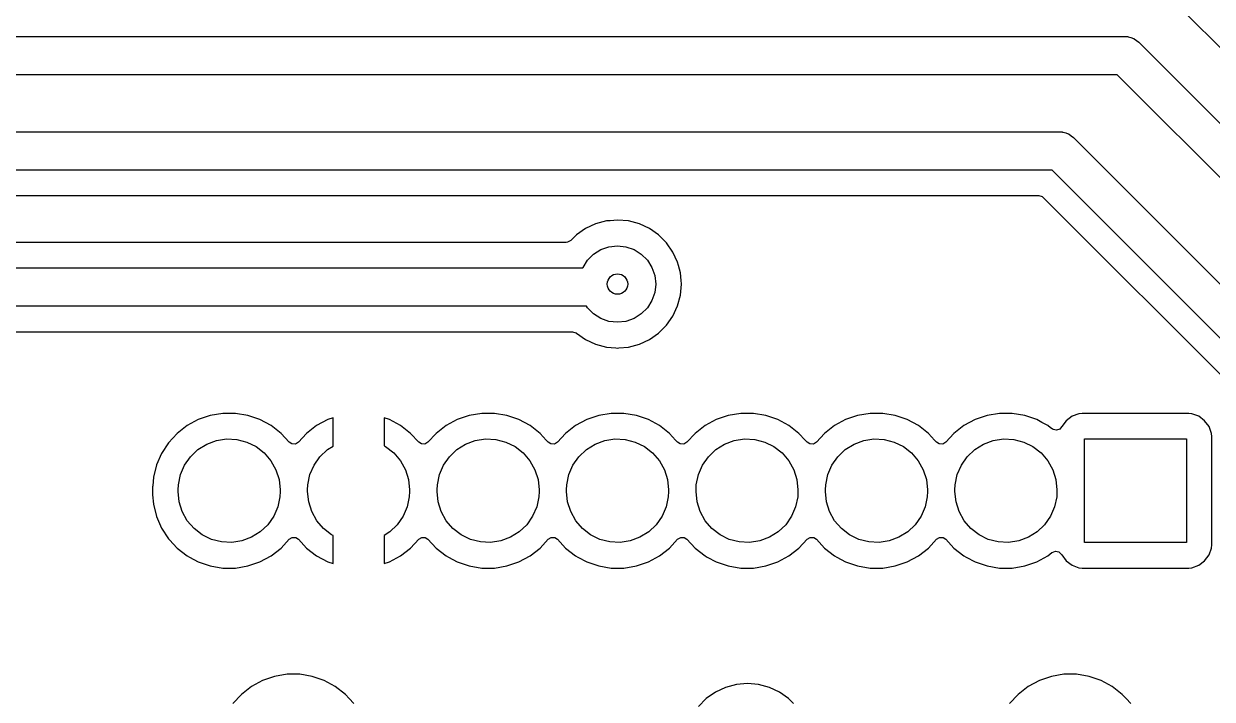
# Model space of a CAD drawing. Extents: x 4.71 to 7.86, y -5.32 to -1.9.
# Drawn here: x 5.78 to 6.698, y -3.177 to -2.656 of the extents above; entities that cross this region are included whole.
import ezdxf

# ---------------------------------------------------------------- set-up
doc = ezdxf.new("R2010")
doc.units = 0
doc.header["$MEASUREMENT"] = 0
doc.layers.add('BLACK', color=7, linetype='CONTINUOUS')

msp = doc.modelspace()

# ---------------------------------------------------------------- linework, layer by layer
at = {"layer": 'BLACK', "linetype": 'CONTINUOUS'}
for p, q in [((6.97922, -2.9496), (6.59721, -2.56759)), ((5.08611, -2.66573), (6.63059, -2.66573)), ((6.63059, -2.66573), (6.63211, -2.66586)), ((6.63211, -2.66586), (6.63242, -2.66584)), ((6.63242, -2.66584), (6.6326, -2.6659)), ((6.6326, -2.6659), (6.63302, -2.66593)), ((6.63302, -2.66593), (6.63504, -2.66662)), ((6.63504, -2.66662), (6.63708, -2.66723)), ((6.63708, -2.66723), (6.63733, -2.66741)), ((6.63733, -2.66741), (6.63762, -2.66751)), ((6.63762, -2.66751), (6.6393, -2.66882)), ((6.6393, -2.66882), (6.64103, -2.67005)), ((6.64103, -2.67005), (6.93485, -2.96387)), ((6.62448, -2.69526), (5.09222, -2.69526)), ((6.90965, -2.98042), (6.62448, -2.69526)), ((5.37626, -2.73935), (6.5802, -2.73935)), ((6.5802, -2.73935), (6.58172, -2.73948)), ((6.58172, -2.73948), (6.58203, -2.73947)), ((6.58203, -2.73947), (6.5822, -2.73952)), ((6.5822, -2.73952), (6.58263, -2.73955)), ((6.58263, -2.73955), (6.58464, -2.74024)), ((6.58464, -2.74024), (6.58668, -2.74085)), ((6.58668, -2.74085), (6.58693, -2.74103)), ((6.58693, -2.74103), (6.58723, -2.74113)), ((6.58723, -2.74113), (6.58891, -2.74244)), ((6.58891, -2.74244), (6.59064, -2.74368)), ((6.59064, -2.74368), (6.86556, -3.01859)), ((6.57408, -2.76888), (5.38238, -2.76888)), ((6.84035, -3.03515), (6.57408, -2.76888)), ((5.39256, -2.78858), (6.5639, -2.78858)), ((6.5639, -2.78858), (6.56654, -2.78936)), ((6.56654, -2.78936), (6.56735, -2.79001)), ((6.56735, -2.79001), (6.81922, -3.04188)), ((6.22989, -2.8082), (6.22156, -2.81043)), ((6.23275, -2.80795), (6.22989, -2.8082)), ((6.22989, -2.8082), (6.22989, -2.8082)), ((6.23847, -2.80745), (6.23275, -2.80795)), ((6.24705, -2.8082), (6.23847, -2.80745)), ((6.23847, -2.80745), (6.23847, -2.80745)), ((6.25537, -2.81043), (6.24705, -2.8082)), ((6.21376, -2.81407), (6.2067, -2.81901)), ((6.22156, -2.81043), (6.21376, -2.81407)), ((6.21376, -2.81407), (6.21376, -2.81407)), ((6.22156, -2.81043), (6.22156, -2.81043)), ((6.25927, -2.81225), (6.25537, -2.81043)), ((6.25537, -2.81043), (6.25537, -2.81043)), ((6.25537, -2.81043), (6.25537, -2.81043)), ((6.26318, -2.81407), (6.25927, -2.81225)), ((6.27023, -2.81901), (6.26318, -2.81407)), ((6.26318, -2.81407), (6.26318, -2.81407)), ((6.26318, -2.81407), (6.26318, -2.81407)), ((6.19893, -2.82477), (5.71595, -2.82477)), ((6.19996, -2.82465), (6.19893, -2.82477)), ((6.20238, -2.82334), (6.19996, -2.82465)), ((6.20493, -2.82078), (6.20238, -2.82334)), ((6.2067, -2.81901), (6.20493, -2.82078)), ((6.27331, -2.82209), (6.27023, -2.81901)), ((6.27633, -2.8251), (6.27331, -2.82209)), ((6.28127, -2.83216), (6.27633, -2.8251)), ((6.21538, -2.83846), (6.22006, -2.83379)), ((6.22006, -2.83379), (6.22566, -2.83027)), ((6.22566, -2.83027), (6.2319, -2.82808)), ((6.2319, -2.82808), (6.23847, -2.82734)), ((6.23847, -2.82734), (6.24504, -2.82808)), ((6.24504, -2.82808), (6.25128, -2.83027)), ((6.25128, -2.83027), (6.25688, -2.83379)), ((6.25688, -2.83379), (6.26155, -2.83846)), ((6.28491, -2.83997), (6.28127, -2.83216)), ((6.28127, -2.83216), (6.28127, -2.83216)), ((6.28127, -2.83216), (6.28127, -2.83216)), ((5.71445, -2.84447), (6.21172, -2.84447)), ((6.21172, -2.84447), (6.21186, -2.84406)), ((6.21186, -2.84406), (6.21538, -2.83846)), ((6.26155, -2.83846), (6.26507, -2.84406)), ((6.26507, -2.84406), (6.26725, -2.8503)), ((6.28559, -2.84251), (6.28491, -2.83997)), ((6.28491, -2.83997), (6.28491, -2.83997)), ((6.28491, -2.83997), (6.28491, -2.83997)), ((6.28714, -2.84829), (6.28559, -2.84251)), ((6.26725, -2.8503), (6.26799, -2.85687)), ((6.28765, -2.85416), (6.28714, -2.84829)), ((6.28787, -2.85665), (6.28765, -2.85416)), ((6.26725, -2.86344), (6.26507, -2.86968)), ((6.26799, -2.85687), (6.26725, -2.86344)), ((6.28714, -2.86545), (6.28789, -2.85687)), ((6.28789, -2.85687), (6.28787, -2.85665)), ((6.26507, -2.86968), (6.26155, -2.87528)), ((6.28491, -2.87377), (6.28714, -2.86545)), ((6.21457, -2.874), (5.72057, -2.874)), ((6.21538, -2.87528), (6.21457, -2.874)), ((6.22006, -2.87996), (6.21538, -2.87528)), ((6.22566, -2.88347), (6.22006, -2.87996)), ((6.25688, -2.87996), (6.25128, -2.88347)), ((6.26155, -2.87528), (6.25688, -2.87996)), ((6.27633, -2.88864), (6.28127, -2.88158)), ((6.28127, -2.88158), (6.28491, -2.87377)), ((6.2319, -2.88566), (6.22566, -2.88347)), ((6.23847, -2.8864), (6.2319, -2.88566)), ((6.24504, -2.88566), (6.23847, -2.8864)), ((6.25128, -2.88347), (6.24504, -2.88566)), ((6.27023, -2.89473), (6.27633, -2.88864)), ((5.73075, -2.8937), (6.2037, -2.8937)), ((6.2037, -2.8937), (6.20634, -2.89448)), ((6.20634, -2.89448), (6.20652, -2.89461)), ((6.20652, -2.89461), (6.20653, -2.89461)), ((6.20653, -2.89461), (6.2067, -2.89473)), ((6.2067, -2.89473), (6.2067, -2.89473)), ((6.2067, -2.89473), (6.21376, -2.89967)), ((6.21376, -2.89967), (6.22156, -2.90331)), ((6.25537, -2.90331), (6.26318, -2.89967)), ((6.26318, -2.89967), (6.27023, -2.89473)), ((6.22156, -2.90331), (6.22989, -2.90554)), ((6.22989, -2.90554), (6.23709, -2.90617)), ((6.23709, -2.90617), (6.23847, -2.90629)), ((6.23847, -2.90629), (6.23958, -2.90619)), ((6.23847, -2.90629), (6.23847, -2.90629)), ((6.23847, -2.90629), (6.23847, -2.90629)), ((6.23958, -2.90619), (6.24705, -2.90554)), ((6.24705, -2.90554), (6.25537, -2.90331)), ((5.9147, -2.9615), (5.90609, -2.96616)), ((5.92396, -2.95832), (5.9147, -2.9615)), ((5.9147, -2.9615), (5.9147, -2.9615)), ((5.93362, -2.95671), (5.92396, -2.95832)), ((5.94341, -2.95671), (5.93362, -2.95671)), ((5.95306, -2.95832), (5.94341, -2.95671)), ((5.96232, -2.9615), (5.95306, -2.95832)), ((5.97093, -2.96616), (5.96232, -2.9615)), ((5.96232, -2.9615), (5.96232, -2.9615)), ((6.01471, -2.96152), (6.0061, -2.96617)), ((6.01883, -2.9601), (6.01471, -2.96152)), ((6.01471, -2.96152), (6.01471, -2.96152)), ((6.01883, -2.9819), (6.01883, -2.9601)), ((6.06232, -2.96152), (6.0582, -2.9601)), ((6.0582, -2.9601), (6.0582, -2.98181)), ((6.07092, -2.96617), (6.06232, -2.96152)), ((6.06232, -2.96152), (6.06232, -2.96152)), ((6.1147, -2.9615), (6.10609, -2.96616)), ((6.12396, -2.95832), (6.1147, -2.9615)), ((6.1147, -2.9615), (6.1147, -2.9615)), ((6.13362, -2.95671), (6.12396, -2.95832)), ((6.14341, -2.95671), (6.13362, -2.95671)), ((6.15306, -2.95832), (6.14341, -2.95671)), ((6.16232, -2.9615), (6.15306, -2.95832)), ((6.17093, -2.96616), (6.16232, -2.9615)), ((6.16232, -2.9615), (6.16232, -2.9615)), ((6.2147, -2.9615), (6.20609, -2.96616)), ((6.22396, -2.95832), (6.2147, -2.9615)), ((6.2147, -2.9615), (6.2147, -2.9615)), ((6.23362, -2.95671), (6.22396, -2.95832)), ((6.24341, -2.95671), (6.23362, -2.95671)), ((6.25306, -2.95832), (6.24341, -2.95671)), ((6.26232, -2.9615), (6.25306, -2.95832)), ((6.27093, -2.96616), (6.26232, -2.9615)), ((6.26232, -2.9615), (6.26232, -2.9615)), ((6.3147, -2.9615), (6.30609, -2.96616)), ((6.32396, -2.95832), (6.3147, -2.9615)), ((6.3147, -2.9615), (6.3147, -2.9615)), ((6.33362, -2.95671), (6.32396, -2.95832)), ((6.34341, -2.95671), (6.33362, -2.95671)), ((6.35306, -2.95832), (6.34341, -2.95671)), ((6.36232, -2.9615), (6.35306, -2.95832)), ((6.37093, -2.96616), (6.36232, -2.9615)), ((6.36232, -2.9615), (6.36232, -2.9615)), ((6.4147, -2.9615), (6.40609, -2.96616)), ((6.42396, -2.95832), (6.4147, -2.9615)), ((6.4147, -2.9615), (6.4147, -2.9615)), ((6.43362, -2.95671), (6.42396, -2.95832)), ((6.44341, -2.95671), (6.43362, -2.95671)), ((6.45306, -2.95832), (6.44341, -2.95671)), ((6.46232, -2.9615), (6.45306, -2.95832)), ((6.47093, -2.96616), (6.46232, -2.9615)), ((6.46232, -2.9615), (6.46232, -2.9615)), ((6.5147, -2.9615), (6.50609, -2.96616)), ((6.52396, -2.95832), (6.5147, -2.9615)), ((6.5147, -2.9615), (6.5147, -2.9615)), ((6.53362, -2.95671), (6.52396, -2.95832)), ((6.54341, -2.95671), (6.53362, -2.95671)), ((6.55306, -2.95832), (6.54341, -2.95671)), ((6.56232, -2.9615), (6.55306, -2.95832)), ((6.56632, -2.96366), (6.56232, -2.9615)), ((6.56232, -2.9615), (6.56232, -2.9615)), ((6.57093, -2.96616), (6.56632, -2.96366)), ((6.58507, -2.96234), (6.58167, -2.96687)), ((6.5896, -2.95894), (6.58507, -2.96234)), ((6.58507, -2.96234), (6.58507, -2.96234)), ((6.59491, -2.95696), (6.5896, -2.95894)), ((6.5896, -2.95894), (6.5896, -2.95894)), ((6.59726, -2.95671), (6.59491, -2.95696)), ((6.67977, -2.95671), (6.59726, -2.95671)), ((6.59726, -2.95671), (6.59726, -2.95671)), ((6.68211, -2.95696), (6.67977, -2.95671)), ((6.67977, -2.95671), (6.67977, -2.95671)), ((6.67977, -2.95671), (6.67977, -2.95671)), ((6.67977, -2.95671), (6.67977, -2.95671)), ((6.68742, -2.95894), (6.68211, -2.95696)), ((6.68211, -2.95696), (6.68211, -2.95696)), ((6.69196, -2.96234), (6.68742, -2.95894)), ((6.68742, -2.95894), (6.68742, -2.95894)), ((6.69536, -2.96687), (6.69196, -2.96234)), ((6.69196, -2.96234), (6.69196, -2.96234)), ((5.89837, -2.97217), (5.89173, -2.97937)), ((5.90609, -2.96616), (5.89837, -2.97217)), ((5.97866, -2.97217), (5.97093, -2.96616)), ((5.97093, -2.96616), (5.97093, -2.96616)), ((5.97093, -2.96616), (5.97093, -2.96616)), ((5.98493, -2.97899), (5.97866, -2.97217)), ((5.99838, -2.97218), (5.99212, -2.97899)), ((6.0061, -2.96617), (5.99838, -2.97218)), ((5.99838, -2.97218), (5.99838, -2.97218)), ((6.0061, -2.96617), (6.0061, -2.96617)), ((6.07865, -2.97218), (6.07092, -2.96617)), ((6.07092, -2.96617), (6.07092, -2.96617)), ((6.08491, -2.97899), (6.07865, -2.97218)), ((6.07865, -2.97218), (6.07865, -2.97218)), ((6.09837, -2.97217), (6.09209, -2.97899)), ((6.10609, -2.96616), (6.09837, -2.97217)), ((6.09837, -2.97217), (6.09837, -2.97217)), ((6.17866, -2.97217), (6.17093, -2.96616)), ((6.17093, -2.96616), (6.17093, -2.96616)), ((6.17093, -2.96616), (6.17093, -2.96616)), ((6.18336, -2.97728), (6.17866, -2.97217)), ((6.19837, -2.97217), (6.1921, -2.97897)), ((6.20609, -2.96616), (6.19837, -2.97217)), ((6.27866, -2.97217), (6.27093, -2.96616)), ((6.27093, -2.96616), (6.27093, -2.96616)), ((6.27093, -2.96616), (6.27093, -2.96616)), ((6.28336, -2.97728), (6.27866, -2.97217)), ((6.29837, -2.97217), (6.2921, -2.97897)), ((6.30609, -2.96616), (6.29837, -2.97217)), ((6.37866, -2.97217), (6.37093, -2.96616)), ((6.37093, -2.96616), (6.37093, -2.96616)), ((6.37093, -2.96616), (6.37093, -2.96616)), ((6.38336, -2.97728), (6.37866, -2.97217)), ((6.39837, -2.97217), (6.3921, -2.97897)), ((6.40609, -2.96616), (6.39837, -2.97217)), ((6.47866, -2.97217), (6.47093, -2.96616)), ((6.47093, -2.96616), (6.47093, -2.96616)), ((6.47093, -2.96616), (6.47093, -2.96616)), ((6.48336, -2.97728), (6.47866, -2.97217)), ((6.49837, -2.97217), (6.4921, -2.97897)), ((6.50609, -2.96616), (6.49837, -2.97217)), ((6.57303, -2.96779), (6.57093, -2.96616)), ((6.57421, -2.96871), (6.57303, -2.96779)), ((6.57487, -2.96914), (6.57421, -2.96871)), ((6.57756, -2.96973), (6.57487, -2.96914)), ((6.58013, -2.96877), (6.57756, -2.96973)), ((6.58138, -2.96711), (6.58013, -2.96877)), ((6.5815, -2.96718), (6.58138, -2.96711)), ((6.58167, -2.96687), (6.5815, -2.96718)), ((6.69709, -2.97152), (6.69536, -2.96687)), ((6.69536, -2.96687), (6.69536, -2.96687)), ((6.69734, -2.97218), (6.69709, -2.97152)), ((6.69759, -2.97453), (6.69734, -2.97218)), ((5.89173, -2.97937), (5.88638, -2.98757)), ((5.91441, -2.98465), (5.92117, -2.98044)), ((5.92117, -2.98044), (5.92864, -2.97767)), ((5.92864, -2.97767), (5.93652, -2.97646)), ((5.93652, -2.97646), (5.94447, -2.97687)), ((5.94447, -2.97687), (5.95219, -2.97886)), ((5.95219, -2.97886), (5.95934, -2.98237)), ((5.95934, -2.98237), (5.96564, -2.98725)), ((5.98701, -2.98032), (5.98493, -2.97899)), ((5.98976, -2.9804), (5.98701, -2.98032)), ((5.99212, -2.97899), (5.98976, -2.9804)), ((6.01441, -2.98465), (6.01883, -2.9819)), ((6.0582, -2.98181), (6.05934, -2.98237)), ((6.05934, -2.98237), (6.06564, -2.98725)), ((6.08698, -2.98032), (6.08491, -2.97899)), ((6.08973, -2.9804), (6.08698, -2.98032)), ((6.09209, -2.97899), (6.08973, -2.9804)), ((6.11441, -2.98465), (6.12117, -2.98044)), ((6.12117, -2.98044), (6.12864, -2.97767)), ((6.12864, -2.97767), (6.13652, -2.97646)), ((6.13652, -2.97646), (6.14447, -2.97687)), ((6.14447, -2.97687), (6.15219, -2.97886)), ((6.15219, -2.97886), (6.15934, -2.98237)), ((6.15934, -2.98237), (6.16564, -2.98725)), ((6.18492, -2.97897), (6.18336, -2.97728)), ((6.187, -2.98031), (6.18492, -2.97897)), ((6.18975, -2.98039), (6.187, -2.98031)), ((6.1921, -2.97897), (6.18975, -2.98039)), ((6.21441, -2.98465), (6.22117, -2.98044)), ((6.22117, -2.98044), (6.22864, -2.97767)), ((6.22864, -2.97767), (6.23652, -2.97646)), ((6.23652, -2.97646), (6.24447, -2.97687)), ((6.24447, -2.97687), (6.25219, -2.97886)), ((6.25219, -2.97886), (6.25934, -2.98237)), ((6.25934, -2.98237), (6.26564, -2.98725)), ((6.28492, -2.97897), (6.28336, -2.97728)), ((6.287, -2.98031), (6.28492, -2.97897)), ((6.28975, -2.98039), (6.287, -2.98031)), ((6.2921, -2.97897), (6.28975, -2.98039)), ((6.31441, -2.98465), (6.32117, -2.98044)), ((6.32117, -2.98044), (6.32864, -2.97767)), ((6.32864, -2.97767), (6.33652, -2.97646)), ((6.33652, -2.97646), (6.34447, -2.97687)), ((6.34447, -2.97687), (6.35219, -2.97886)), ((6.35219, -2.97886), (6.35934, -2.98237)), ((6.35934, -2.98237), (6.36564, -2.98725)), ((6.38492, -2.97897), (6.38336, -2.97728)), ((6.387, -2.98031), (6.38492, -2.97897)), ((6.38975, -2.98039), (6.387, -2.98031)), ((6.3921, -2.97897), (6.38975, -2.98039)), ((6.41441, -2.98465), (6.42117, -2.98044)), ((6.42117, -2.98044), (6.42864, -2.97767)), ((6.42864, -2.97767), (6.43652, -2.97646)), ((6.43652, -2.97646), (6.44447, -2.97687)), ((6.44447, -2.97687), (6.45219, -2.97886)), ((6.45219, -2.97886), (6.45934, -2.98237)), ((6.45934, -2.98237), (6.46564, -2.98725)), ((6.48492, -2.97897), (6.48336, -2.97728)), ((6.487, -2.98031), (6.48492, -2.97897)), ((6.48975, -2.98039), (6.487, -2.98031)), ((6.4921, -2.97897), (6.48975, -2.98039)), ((6.51441, -2.98465), (6.52117, -2.98044)), ((6.52117, -2.98044), (6.52864, -2.97767)), ((6.52864, -2.97767), (6.53652, -2.97646)), ((6.53652, -2.97646), (6.54447, -2.97687)), ((6.54447, -2.97687), (6.55219, -2.97886)), ((6.55219, -2.97886), (6.55934, -2.98237)), ((6.55934, -2.98237), (6.56564, -2.98725)), ((6.59914, -3.05641), (6.59914, -2.97641)), ((6.59914, -2.97641), (6.67788, -2.97641)), ((6.67788, -2.97641), (6.67788, -3.05641)), ((6.69759, -3.0583), (6.69759, -2.97453)), ((5.88638, -2.98757), (5.88245, -2.99653)), ((5.90409, -2.99668), (5.90864, -2.99014)), ((5.90864, -2.99014), (5.91441, -2.98465)), ((5.96564, -2.98725), (5.97083, -2.99329)), ((6.00409, -2.99668), (6.00864, -2.99014)), ((6.00864, -2.99014), (6.01441, -2.98465)), ((6.06564, -2.98725), (6.07083, -2.99329)), ((6.10409, -2.99668), (6.10864, -2.99014)), ((6.10864, -2.99014), (6.11441, -2.98465)), ((6.16564, -2.98725), (6.17083, -2.99329)), ((6.20409, -2.99668), (6.20864, -2.99014)), ((6.20864, -2.99014), (6.21441, -2.98465)), ((6.26564, -2.98725), (6.27083, -2.99329)), ((6.30409, -2.99668), (6.30864, -2.99014)), ((6.30864, -2.99014), (6.31441, -2.98465)), ((6.36564, -2.98725), (6.37083, -2.99329)), ((6.40409, -2.99668), (6.40864, -2.99014)), ((6.40864, -2.99014), (6.41441, -2.98465)), ((6.46564, -2.98725), (6.47083, -2.99329)), ((6.50409, -2.99668), (6.50864, -2.99014)), ((6.50864, -2.99014), (6.51441, -2.98465)), ((6.56564, -2.98725), (6.57083, -2.99329)), ((5.88245, -2.99653), (5.88004, -3.00603)), ((5.90095, -3.004), (5.90409, -2.99668)), ((5.97083, -2.99329), (5.97469, -3.00026)), ((5.97469, -3.00026), (5.97708, -3.00786)), ((6.00095, -3.004), (6.00409, -2.99668)), ((6.07083, -2.99329), (6.07469, -3.00026)), ((6.07469, -3.00026), (6.07708, -3.00786)), ((6.10095, -3.004), (6.10409, -2.99668)), ((6.17083, -2.99329), (6.17469, -3.00026)), ((6.17469, -3.00026), (6.17708, -3.00786)), ((6.20095, -3.004), (6.20409, -2.99668)), ((6.27083, -2.99329), (6.27469, -3.00026)), ((6.27469, -3.00026), (6.27708, -3.00786)), ((6.30095, -3.004), (6.30409, -2.99668)), ((6.37083, -2.99329), (6.37469, -3.00026)), ((6.37469, -3.00026), (6.37708, -3.00786)), ((6.40095, -3.004), (6.40409, -2.99668)), ((6.47083, -2.99329), (6.47469, -3.00026)), ((6.47469, -3.00026), (6.47708, -3.00786)), ((6.50095, -3.004), (6.50409, -2.99668)), ((6.57083, -2.99329), (6.57469, -3.00026)), ((6.57469, -3.00026), (6.57708, -3.00786)), ((5.88004, -3.00603), (5.8795, -3.01257)), ((5.88004, -3.00603), (5.88004, -3.00603)), ((5.89934, -3.0118), (5.90095, -3.004)), ((5.97708, -3.00786), (5.97788, -3.01578)), ((5.99934, -3.0118), (6.00095, -3.004)), ((6.07708, -3.00786), (6.07788, -3.01578)), ((6.09934, -3.0118), (6.10095, -3.004)), ((6.17708, -3.00786), (6.17788, -3.01578)), ((6.19934, -3.0118), (6.20095, -3.004)), ((6.27708, -3.00786), (6.27788, -3.01578)), ((6.29934, -3.0118), (6.30095, -3.004)), ((6.37708, -3.00786), (6.37788, -3.01578)), ((6.39934, -3.0118), (6.40095, -3.004)), ((6.47708, -3.00786), (6.47788, -3.01578)), ((6.49934, -3.0118), (6.50095, -3.004)), ((6.57708, -3.00786), (6.57788, -3.01578)), ((5.8795, -3.01257), (5.87944, -3.01334)), ((5.87944, -3.01334), (5.87944, -3.01949)), ((5.87944, -3.01949), (5.87944, -3.01954)), ((5.87944, -3.01954), (5.88004, -3.0268)), ((5.89914, -3.01578), (5.89934, -3.0118)), ((5.89914, -3.01704), (5.89914, -3.01578)), ((5.89995, -3.02497), (5.89914, -3.01704)), ((5.97788, -3.01704), (5.97768, -3.02102)), ((5.97788, -3.01578), (5.97788, -3.01704)), ((5.99914, -3.01578), (5.99934, -3.0118)), ((5.99914, -3.01704), (5.99914, -3.01578)), ((5.99995, -3.02497), (5.99914, -3.01704)), ((6.07788, -3.01704), (6.07768, -3.02102)), ((6.07788, -3.01578), (6.07788, -3.01704)), ((6.09914, -3.01578), (6.09934, -3.0118)), ((6.09914, -3.01704), (6.09914, -3.01578)), ((6.09995, -3.02497), (6.09914, -3.01704)), ((6.17788, -3.01704), (6.17768, -3.02102)), ((6.17788, -3.01578), (6.17788, -3.01704)), ((6.19914, -3.01578), (6.19934, -3.0118)), ((6.19914, -3.01704), (6.19914, -3.01578)), ((6.19995, -3.02497), (6.19914, -3.01704)), ((6.27788, -3.01704), (6.27768, -3.02102)), ((6.27788, -3.01578), (6.27788, -3.01704)), ((6.29914, -3.01578), (6.29934, -3.0118)), ((6.29914, -3.01704), (6.29914, -3.01578)), ((6.29995, -3.02497), (6.29914, -3.01704)), ((6.37788, -3.01704), (6.37768, -3.02102)), ((6.37788, -3.01578), (6.37788, -3.01704)), ((6.39914, -3.01578), (6.39934, -3.0118)), ((6.39914, -3.01704), (6.39914, -3.01578)), ((6.39995, -3.02497), (6.39914, -3.01704)), ((6.47788, -3.01704), (6.47768, -3.02102)), ((6.47788, -3.01578), (6.47788, -3.01704)), ((6.49914, -3.01578), (6.49934, -3.0118)), ((6.49914, -3.01704), (6.49914, -3.01578)), ((6.49995, -3.02497), (6.49914, -3.01704)), ((6.57788, -3.01704), (6.57768, -3.02102)), ((6.57788, -3.01578), (6.57788, -3.01704)), ((5.88004, -3.0268), (5.88004, -3.0268)), ((5.88004, -3.0268), (5.88245, -3.03629)), ((5.90233, -3.03257), (5.89995, -3.02497)), ((5.97608, -3.02883), (5.97294, -3.03615)), ((5.97768, -3.02102), (5.97608, -3.02883)), ((6.00233, -3.03257), (5.99995, -3.02497)), ((6.07608, -3.02883), (6.07294, -3.03615)), ((6.07768, -3.02102), (6.07608, -3.02883)), ((6.10233, -3.03257), (6.09995, -3.02497)), ((6.17608, -3.02883), (6.17294, -3.03615)), ((6.17768, -3.02102), (6.17608, -3.02883)), ((6.20233, -3.03257), (6.19995, -3.02497)), ((6.27608, -3.02883), (6.27294, -3.03615)), ((6.27768, -3.02102), (6.27608, -3.02883)), ((6.30233, -3.03257), (6.29995, -3.02497)), ((6.37608, -3.02883), (6.37294, -3.03615)), ((6.37768, -3.02102), (6.37608, -3.02883)), ((6.40233, -3.03257), (6.39995, -3.02497)), ((6.47608, -3.02883), (6.47294, -3.03615)), ((6.47768, -3.02102), (6.47608, -3.02883)), ((6.50233, -3.03257), (6.49995, -3.02497)), ((6.57608, -3.02883), (6.57294, -3.03615)), ((6.57768, -3.02102), (6.57608, -3.02883)), ((5.88245, -3.03629), (5.88638, -3.04525)), ((5.9062, -3.03953), (5.90233, -3.03257)), ((5.97294, -3.03615), (5.96839, -3.04269)), ((6.0062, -3.03953), (6.00233, -3.03257)), ((6.07294, -3.03615), (6.06839, -3.04269)), ((6.1062, -3.03953), (6.10233, -3.03257)), ((6.17294, -3.03615), (6.16839, -3.04269)), ((6.2062, -3.03953), (6.20233, -3.03257)), ((6.27294, -3.03615), (6.26839, -3.04269)), ((6.3062, -3.03953), (6.30233, -3.03257)), ((6.37294, -3.03615), (6.36839, -3.04269)), ((6.4062, -3.03953), (6.40233, -3.03257)), ((6.47294, -3.03615), (6.46839, -3.04269)), ((6.5062, -3.03953), (6.50233, -3.03257)), ((6.57294, -3.03615), (6.56839, -3.04269)), ((5.88638, -3.04525), (5.89173, -3.05345)), ((5.91139, -3.04558), (5.9062, -3.03953)), ((5.91769, -3.05045), (5.91139, -3.04558)), ((5.96839, -3.04269), (5.96261, -3.04817)), ((6.01139, -3.04558), (6.0062, -3.03953)), ((6.01769, -3.05045), (6.01139, -3.04558)), ((6.06839, -3.04269), (6.06261, -3.04817)), ((6.11139, -3.04558), (6.1062, -3.03953)), ((6.11769, -3.05045), (6.11139, -3.04558)), ((6.16839, -3.04269), (6.16261, -3.04817)), ((6.21139, -3.04558), (6.2062, -3.03953)), ((6.21769, -3.05045), (6.21139, -3.04558)), ((6.26839, -3.04269), (6.26261, -3.04817)), ((6.31139, -3.04558), (6.3062, -3.03953)), ((6.31769, -3.05045), (6.31139, -3.04558)), ((6.36839, -3.04269), (6.36261, -3.04817)), ((6.41139, -3.04558), (6.4062, -3.03953)), ((6.41769, -3.05045), (6.41139, -3.04558)), ((6.46839, -3.04269), (6.46261, -3.04817)), ((6.51139, -3.04558), (6.5062, -3.03953)), ((6.51769, -3.05045), (6.51139, -3.04558)), ((6.56839, -3.04269), (6.56261, -3.04817)), ((5.89173, -3.05345), (5.89253, -3.05432)), ((5.89253, -3.05432), (5.89837, -3.06065)), ((5.92484, -3.05396), (5.91769, -3.05045)), ((5.93255, -3.05596), (5.92484, -3.05396)), ((5.94051, -3.05636), (5.93255, -3.05596)), ((5.94838, -3.05516), (5.94051, -3.05636)), ((5.95585, -3.05239), (5.94838, -3.05516)), ((5.96261, -3.04817), (5.95585, -3.05239)), ((5.97866, -3.06065), (5.98493, -3.05384)), ((5.98493, -3.05384), (5.98729, -3.05242)), ((5.98729, -3.05242), (5.99004, -3.0525)), ((5.99004, -3.0525), (5.99212, -3.05384)), ((5.99212, -3.05384), (5.99838, -3.06064)), ((6.01883, -3.05101), (6.01769, -3.05045)), ((6.01883, -3.07272), (6.01883, -3.05101)), ((6.06261, -3.04817), (6.0582, -3.05093)), ((6.0582, -3.05093), (6.0582, -3.07272)), ((6.07865, -3.06064), (6.08491, -3.05384)), ((6.08491, -3.05384), (6.08727, -3.05242)), ((6.08727, -3.05242), (6.09002, -3.0525)), ((6.09002, -3.0525), (6.09209, -3.05384)), ((6.09209, -3.05384), (6.09837, -3.06065)), ((6.12484, -3.05396), (6.11769, -3.05045)), ((6.13255, -3.05596), (6.12484, -3.05396)), ((6.14051, -3.05636), (6.13255, -3.05596)), ((6.14838, -3.05516), (6.14051, -3.05636)), ((6.15585, -3.05239), (6.14838, -3.05516)), ((6.16261, -3.04817), (6.15585, -3.05239)), ((6.17866, -3.06065), (6.18492, -3.05385)), ((6.18492, -3.05385), (6.18728, -3.05244)), ((6.18728, -3.05244), (6.19003, -3.05252)), ((6.19003, -3.05252), (6.1921, -3.05385)), ((6.1921, -3.05385), (6.19837, -3.06065)), ((6.22484, -3.05396), (6.21769, -3.05045)), ((6.23255, -3.05596), (6.22484, -3.05396)), ((6.24051, -3.05636), (6.23255, -3.05596)), ((6.24838, -3.05516), (6.24051, -3.05636)), ((6.25585, -3.05239), (6.24838, -3.05516)), ((6.26261, -3.04817), (6.25585, -3.05239)), ((6.27866, -3.06065), (6.28492, -3.05385)), ((6.28492, -3.05385), (6.28728, -3.05244)), ((6.28728, -3.05244), (6.29003, -3.05252)), ((6.29003, -3.05252), (6.2921, -3.05385)), ((6.2921, -3.05385), (6.29837, -3.06065)), ((6.32484, -3.05396), (6.31769, -3.05045)), ((6.33255, -3.05596), (6.32484, -3.05396)), ((6.34051, -3.05636), (6.33255, -3.05596)), ((6.34838, -3.05516), (6.34051, -3.05636)), ((6.35585, -3.05239), (6.34838, -3.05516)), ((6.36261, -3.04817), (6.35585, -3.05239)), ((6.37866, -3.06065), (6.38492, -3.05385)), ((6.38492, -3.05385), (6.38728, -3.05244)), ((6.38728, -3.05244), (6.39003, -3.05252)), ((6.39003, -3.05252), (6.3921, -3.05385)), ((6.3921, -3.05385), (6.39837, -3.06065)), ((6.42484, -3.05396), (6.41769, -3.05045)), ((6.43255, -3.05596), (6.42484, -3.05396)), ((6.44051, -3.05636), (6.43255, -3.05596)), ((6.44838, -3.05516), (6.44051, -3.05636)), ((6.45585, -3.05239), (6.44838, -3.05516)), ((6.46261, -3.04817), (6.45585, -3.05239)), ((6.47866, -3.06065), (6.48492, -3.05385)), ((6.48492, -3.05385), (6.48728, -3.05244)), ((6.48728, -3.05244), (6.49003, -3.05252)), ((6.49003, -3.05252), (6.4921, -3.05385)), ((6.4921, -3.05385), (6.49837, -3.06065)), ((6.52484, -3.05396), (6.51769, -3.05045)), ((6.53255, -3.05596), (6.52484, -3.05396)), ((6.54051, -3.05636), (6.53255, -3.05596)), ((6.54838, -3.05516), (6.54051, -3.05636)), ((6.55585, -3.05239), (6.54838, -3.05516)), ((6.56261, -3.04817), (6.55585, -3.05239)), ((6.67788, -3.05641), (6.59914, -3.05641)), ((5.89837, -3.06065), (5.90609, -3.06667)), ((5.97093, -3.06667), (5.97866, -3.06065)), ((5.99838, -3.06064), (5.99838, -3.06064)), ((5.99838, -3.06064), (6.0061, -3.06665)), ((6.07092, -3.06665), (6.07865, -3.06064)), ((6.07865, -3.06064), (6.07865, -3.06064)), ((6.09837, -3.06065), (6.10609, -3.06667)), ((6.17093, -3.06667), (6.17866, -3.06065)), ((6.19837, -3.06065), (6.20609, -3.06667)), ((6.27093, -3.06667), (6.27866, -3.06065)), ((6.29837, -3.06065), (6.30609, -3.06667)), ((6.37093, -3.06667), (6.37866, -3.06065)), ((6.39837, -3.06065), (6.40609, -3.06667)), ((6.47093, -3.06667), (6.47866, -3.06065)), ((6.49837, -3.06065), (6.50609, -3.06667)), ((6.57093, -3.06667), (6.57407, -3.06422)), ((6.57407, -3.06422), (6.57421, -3.06411)), ((6.57421, -3.06411), (6.57677, -3.06311)), ((6.57677, -3.06311), (6.57947, -3.06364)), ((6.57947, -3.06364), (6.58145, -3.06555)), ((6.58145, -3.06555), (6.5815, -3.06565)), ((6.5815, -3.06565), (6.5815, -3.06565)), ((6.5815, -3.06565), (6.58167, -3.06595)), ((6.69536, -3.06595), (6.69734, -3.06064)), ((6.69734, -3.06064), (6.69759, -3.0583)), ((5.90609, -3.06667), (5.90782, -3.0676)), ((5.90782, -3.0676), (5.91467, -3.07131)), ((5.91467, -3.07131), (5.9147, -3.07133)), ((5.9147, -3.07133), (5.92396, -3.07451)), ((5.92396, -3.07451), (5.93362, -3.07612)), ((5.94341, -3.07612), (5.95306, -3.07451)), ((5.95306, -3.07451), (5.96232, -3.07133)), ((5.96232, -3.07133), (5.97093, -3.06667)), ((6.0061, -3.06665), (6.0061, -3.06665)), ((6.0061, -3.06665), (6.01471, -3.07131)), ((6.01471, -3.07131), (6.01471, -3.07131)), ((6.01471, -3.07131), (6.01883, -3.07272)), ((6.0582, -3.07272), (6.06232, -3.07131)), ((6.06232, -3.07131), (6.07092, -3.06665)), ((6.06232, -3.07131), (6.06232, -3.07131)), ((6.07092, -3.06665), (6.07092, -3.06665)), ((6.10609, -3.06667), (6.10782, -3.0676)), ((6.10782, -3.0676), (6.11467, -3.07131)), ((6.11467, -3.07131), (6.1147, -3.07133)), ((6.1147, -3.07133), (6.12396, -3.07451)), ((6.12396, -3.07451), (6.13362, -3.07612)), ((6.14341, -3.07612), (6.15306, -3.07451)), ((6.15306, -3.07451), (6.16232, -3.07133)), ((6.16232, -3.07133), (6.17093, -3.06667)), ((6.20609, -3.06667), (6.20782, -3.0676)), ((6.20782, -3.0676), (6.21467, -3.07131)), ((6.21467, -3.07131), (6.2147, -3.07133)), ((6.2147, -3.07133), (6.22396, -3.07451)), ((6.22396, -3.07451), (6.23362, -3.07612)), ((6.24341, -3.07612), (6.25306, -3.07451)), ((6.25306, -3.07451), (6.26232, -3.07133)), ((6.26232, -3.07133), (6.27093, -3.06667)), ((6.30609, -3.06667), (6.30782, -3.0676)), ((6.30782, -3.0676), (6.31467, -3.07131)), ((6.31467, -3.07131), (6.3147, -3.07133)), ((6.3147, -3.07133), (6.32396, -3.07451)), ((6.32396, -3.07451), (6.33362, -3.07612)), ((6.34341, -3.07612), (6.35306, -3.07451)), ((6.35306, -3.07451), (6.36232, -3.07133)), ((6.36232, -3.07133), (6.37093, -3.06667)), ((6.40609, -3.06667), (6.40782, -3.0676)), ((6.40782, -3.0676), (6.41467, -3.07131)), ((6.41467, -3.07131), (6.4147, -3.07133)), ((6.4147, -3.07133), (6.42396, -3.07451)), ((6.42396, -3.07451), (6.43362, -3.07612)), ((6.44341, -3.07612), (6.45306, -3.07451)), ((6.45306, -3.07451), (6.46232, -3.07133)), ((6.46232, -3.07133), (6.47093, -3.06667)), ((6.50609, -3.06667), (6.50782, -3.0676)), ((6.50782, -3.0676), (6.51467, -3.07131)), ((6.51467, -3.07131), (6.5147, -3.07133)), ((6.5147, -3.07133), (6.52396, -3.07451)), ((6.52396, -3.07451), (6.53362, -3.07612)), ((6.54341, -3.07612), (6.55306, -3.07451)), ((6.55306, -3.07451), (6.56232, -3.07133)), ((6.56232, -3.07133), (6.57093, -3.06667)), ((6.58167, -3.06595), (6.58507, -3.07049)), ((6.58507, -3.07049), (6.58507, -3.07049)), ((6.58507, -3.07049), (6.5896, -3.07388)), ((6.5896, -3.07388), (6.5896, -3.07388)), ((6.5896, -3.07388), (6.59491, -3.07586)), ((6.68211, -3.07586), (6.68742, -3.07388)), ((6.68742, -3.07388), (6.69196, -3.07049)), ((6.69196, -3.07049), (6.69536, -3.06595)), ((5.93362, -3.07612), (5.94341, -3.07612)), ((6.13362, -3.07612), (6.14341, -3.07612)), ((6.23362, -3.07612), (6.24341, -3.07612)), ((6.33362, -3.07612), (6.34341, -3.07612)), ((6.43362, -3.07612), (6.44341, -3.07612)), ((6.53362, -3.07612), (6.54341, -3.07612)), ((6.59491, -3.07586), (6.59491, -3.07586)), ((6.59491, -3.07586), (6.59518, -3.07589)), ((6.59518, -3.07589), (6.59726, -3.07612)), ((6.59726, -3.07612), (6.67977, -3.07612)), ((6.67977, -3.07612), (6.68211, -3.07586)), ((5.96431, -3.16291), (5.9557, -3.16757)), ((5.97357, -3.15974), (5.96431, -3.16291)), ((5.96431, -3.16291), (5.96431, -3.16291)), ((5.98322, -3.15812), (5.97357, -3.15974)), ((5.99301, -3.15812), (5.98322, -3.15812)), ((6.00267, -3.15974), (5.99301, -3.15812)), ((6.01193, -3.16291), (6.00267, -3.15974)), ((6.02054, -3.16757), (6.01193, -3.16291)), ((6.01193, -3.16291), (6.01193, -3.16291)), ((6.33028, -3.16608), (6.32196, -3.16831)), ((6.33314, -3.16583), (6.33028, -3.16608)), ((6.33028, -3.16608), (6.33028, -3.16608)), ((6.33886, -3.16533), (6.33314, -3.16583)), ((6.34744, -3.16608), (6.33886, -3.16533)), ((6.33886, -3.16533), (6.33886, -3.16533)), ((6.35576, -3.16831), (6.34744, -3.16608)), ((6.56431, -3.16291), (6.5557, -3.16757)), ((6.57357, -3.15974), (6.56431, -3.16291)), ((6.56431, -3.16291), (6.56431, -3.16291)), ((6.58322, -3.15812), (6.57357, -3.15974)), ((6.59301, -3.15812), (6.58322, -3.15812)), ((6.60267, -3.15974), (6.59301, -3.15812)), ((6.61193, -3.16291), (6.60267, -3.15974)), ((6.62054, -3.16757), (6.61193, -3.16291)), ((6.61193, -3.16291), (6.61193, -3.16291)), ((5.94797, -3.17359), (5.94134, -3.18079)), ((5.9557, -3.16757), (5.94797, -3.17359)), ((6.02827, -3.17359), (6.02054, -3.16757)), ((6.02054, -3.16757), (6.02054, -3.16757)), ((6.02054, -3.16757), (6.02054, -3.16757)), ((6.0313, -3.17689), (6.02827, -3.17359)), ((6.31415, -3.17195), (6.30709, -3.17689)), ((6.32196, -3.16831), (6.31415, -3.17195)), ((6.31415, -3.17195), (6.31415, -3.17195)), ((6.32196, -3.16831), (6.32196, -3.16831)), ((6.35967, -3.17013), (6.35576, -3.16831)), ((6.35576, -3.16831), (6.35576, -3.16831)), ((6.35576, -3.16831), (6.35576, -3.16831)), ((6.36357, -3.17195), (6.35967, -3.17013)), ((6.37063, -3.17689), (6.36357, -3.17195)), ((6.36357, -3.17195), (6.36357, -3.17195)), ((6.36357, -3.17195), (6.36357, -3.17195)), ((6.54797, -3.17359), (6.54134, -3.18079)), ((6.5557, -3.16757), (6.54797, -3.17359)), ((6.62827, -3.17359), (6.62054, -3.16757)), ((6.62054, -3.16757), (6.62054, -3.16757)), ((6.62054, -3.16757), (6.62054, -3.16757)), ((6.6313, -3.17689), (6.62827, -3.17359)), ((6.0349, -3.18079), (6.0313, -3.17689)), ((6.30709, -3.17689), (6.301, -3.18298)), ((6.37453, -3.18079), (6.37063, -3.17689)), ((6.6349, -3.18079), (6.6313, -3.17689))]:
    msp.add_line(p, q, dxfattribs=at)
at = {"layer": 'BLACK'}
msp.add_circle((6.23847, -2.85687), 0.00787, dxfattribs=at)

doc.saveas('drawing.dxf')
